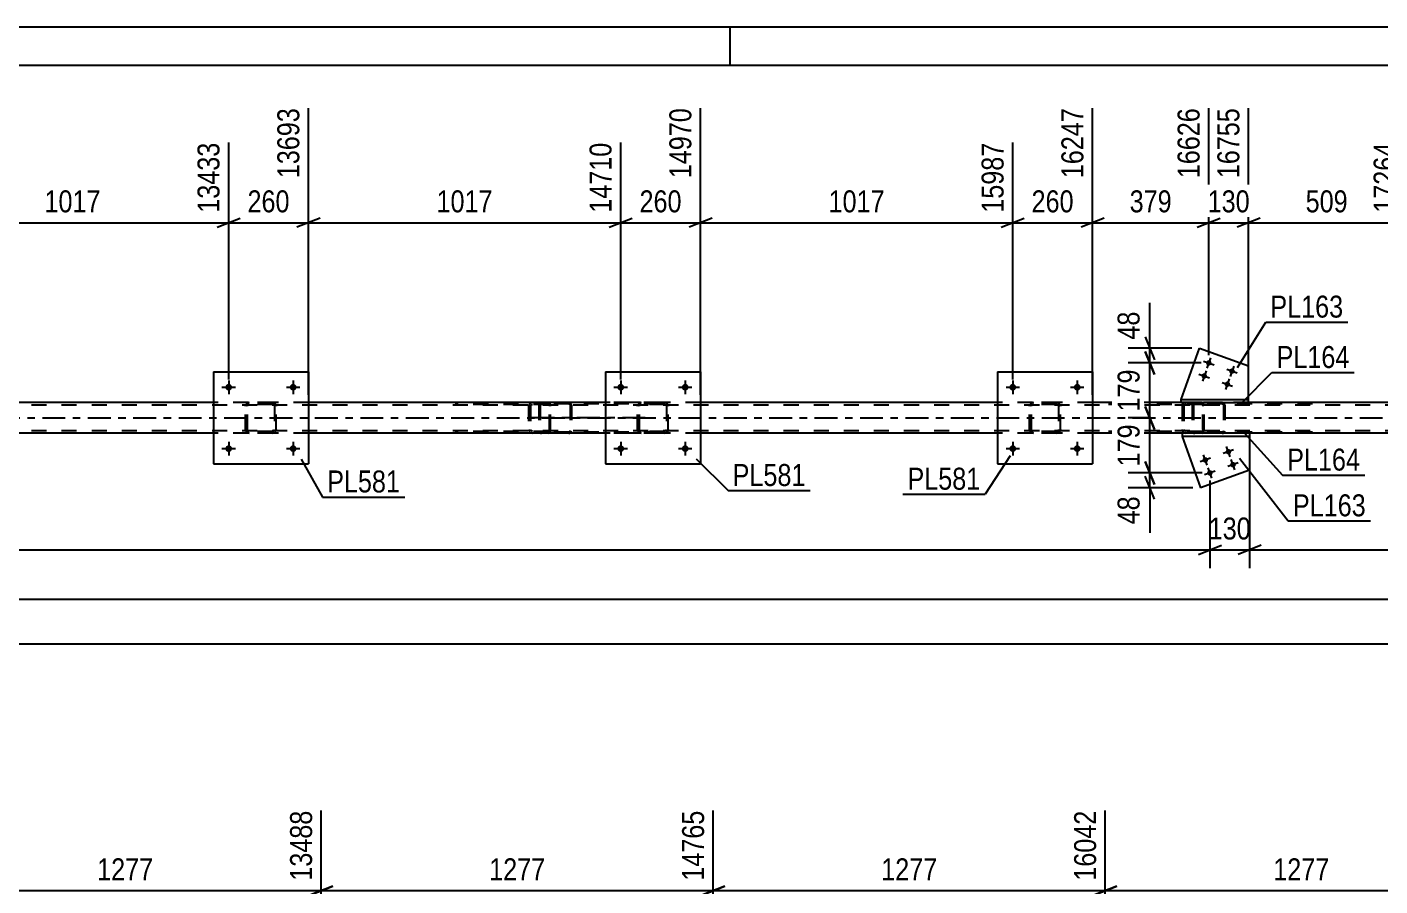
# Model space of a CAD drawing. Header units: millimetres. Extents: x 0 to 841, y 0 to 594.
# Drawn here: x 539.4 to 715.7, y 482.1 to 594 of the extents above; entities that cross this region are included whole.
import ezdxf

# ---------------------------------------------------------------- set-up
doc = ezdxf.new("R2010")
doc.units = ezdxf.units.MM
doc.linetypes.add('DXK_LINE_DOT2', pattern=[3.9198, 1.9599, -1.9599])
doc.linetypes.add('DXK_LINE_DOT3', pattern=[5.9187, 2.979, -0.9799, 0.9799, -0.9799])
doc.styles.add('Arial Narrow', font='ARIALN.TTF', dxfattribs={"height": 0.2})

# ---------------------------------------------------------------- blocks, each defined once
blk = doc.blocks.new('Unknown-103641004-1133')
at = {"color": 5, "linetype": 'Continuous'}
for p, q in [((841, 594), (0, 594)), ((631, 589), (631, 594)), ((836, 589), (5, 589))]:
    blk.add_line(p, q, dxfattribs=at)
blk = doc.blocks.new('Part-103641004-5384 - 5352')
at = {"color": 2, "linetype": 'Continuous'}
for p, q in [((689.9, 540.65), (692.27, 533.96)), ((698.68, 540.65), (698.68, 536.24)), ((698.68, 536.24), (692.27, 533.96))]:
    blk.add_line(p, q, dxfattribs=at)
at = {"color": 7, "linetype": 'DXK_LINE_DOT2'}
blk.add_line((698.68, 540.65), (689.9, 540.65), dxfattribs=at)
blk = doc.blocks.new('Bolt-103641004-5426 - 5352')
at = {"linetype": 'Continuous'}
for points in [[(668.26, 547.05, -1), (667.38, 547.05, -1)], [(676.66, 547.05, -1), (675.78, 547.05, -1)]]:
    blk.add_hatch(color=1, dxfattribs=at).paths.add_polyline_path(points)
at = {"color": 1, "linetype": 'Continuous'}
for p, q in [((666.94, 547.05), (668.7, 547.05)), ((667.82, 547.93), (667.82, 546.17)), ((675.34, 547.05), (677.1, 547.05)), ((676.22, 547.93), (676.22, 546.17))]:
    blk.add_line(p, q, dxfattribs=at)
blk = doc.blocks.new('Bolt-103641004-5374 - 5352')
at = {"linetype": 'Continuous'}
for points in [[(692.56, 537.46, -1), (693.24, 537.7, -1)], [(695.58, 538.53, -1), (696.26, 538.77, -1)], [(693.16, 535.76, -1), (693.84, 536.01, -1)], [(696.18, 536.83, -1), (696.86, 537.08, -1)]]:
    blk.add_hatch(color=1, dxfattribs=at).paths.add_polyline_path(points)
at = {"color": 1, "linetype": 'Continuous'}
for p, q in [((693.58, 537.82), (692.22, 537.34)), ((693.14, 536.9), (692.66, 538.26)), ((696.6, 538.89), (695.24, 538.41)), ((696.16, 537.97), (695.68, 539.33)), ((696.76, 536.28), (696.28, 537.63)), ((694.18, 536.13), (692.82, 535.64)), ((693.74, 535.21), (693.26, 536.56)), ((697.2, 537.2), (695.84, 536.71))]:
    blk.add_line(p, q, dxfattribs=at)
blk = doc.blocks.new('Part-103641004-5379 - 5352')
at = {"color": 2, "linetype": 'Continuous'}
for p, q in [((698.68, 541.05), (689.9, 541.05)), ((689.9, 541.05), (689.9, 540.65)), ((698.68, 540.65), (689.9, 540.65)), ((698.68, 541.05), (698.68, 540.65))]:
    blk.add_line(p, q, dxfattribs=at)
blk = doc.blocks.new('Bolt-103641004-5385 - 5352')
at = {"linetype": 'Continuous'}
for points in [[(693.7, 550.1, -1), (693.02, 550.34, -1)], [(693.1, 548.4, -1), (692.42, 548.64, -1)], [(696.72, 549.03, -1), (696.04, 549.27, -1)], [(696.11, 547.33, -1), (695.44, 547.57, -1)]]:
    blk.add_hatch(color=1, dxfattribs=at).paths.add_polyline_path(points)
at = {"color": 1, "linetype": 'Continuous'}
for p, q in [((692.68, 550.46), (694.04, 549.98)), ((693.6, 550.89), (693.12, 549.54)), ((692.08, 548.76), (693.44, 548.28)), ((693, 549.2), (692.52, 547.84)), ((695.7, 549.39), (697.06, 548.91)), ((696.62, 549.82), (696.14, 548.47)), ((695.1, 547.69), (696.45, 547.21)), ((696.02, 548.13), (695.53, 546.77))]:
    blk.add_line(p, q, dxfattribs=at)
blk = doc.blocks.new('Part-103641004-5390 - 5352')
at = {"color": 2, "linetype": 'Continuous'}
for p, q in [((689.76, 545.45), (692.13, 552.14)), ((692.13, 552.14), (698.54, 549.86)), ((698.54, 545.45), (698.54, 549.86))]:
    blk.add_line(p, q, dxfattribs=at)
at = {"color": 7, "linetype": 'DXK_LINE_DOT2'}
blk.add_line((689.76, 545.45), (698.54, 545.45), dxfattribs=at)
blk = doc.blocks.new('Bolt-103641004-5427 - 5352')
at = {"linetype": 'Continuous'}
for points in [[(668.26, 539.05, -1), (667.38, 539.05, -1)], [(676.66, 539.05, -1), (675.78, 539.05, -1)]]:
    blk.add_hatch(color=1, dxfattribs=at).paths.add_polyline_path(points)
at = {"color": 1, "linetype": 'Continuous'}
for p, q in [((667.82, 539.93), (667.82, 538.17)), ((676.22, 539.93), (676.22, 538.17)), ((666.94, 539.05), (668.7, 539.05)), ((675.34, 539.05), (677.1, 539.05))]:
    blk.add_line(p, q, dxfattribs=at)
blk = doc.blocks.new('Bolt-103641004-5428 - 5352')
at = {"linetype": 'Continuous'}
for points in [[(617.18, 547.05, -1), (616.3, 547.05, -1)], [(625.58, 547.05, -1), (624.7, 547.05, -1)]]:
    blk.add_hatch(color=1, dxfattribs=at).paths.add_polyline_path(points)
at = {"color": 1, "linetype": 'Continuous'}
for p, q in [((615.86, 547.05), (617.62, 547.05)), ((616.74, 547.93), (616.74, 546.17)), ((624.26, 547.05), (626.02, 547.05)), ((625.14, 547.93), (625.14, 546.17))]:
    blk.add_line(p, q, dxfattribs=at)
blk = doc.blocks.new('Bolt-103641004-5429 - 5352')
at = {"linetype": 'Continuous'}
for points in [[(617.18, 539.05, -1), (616.3, 539.05, -1)], [(625.58, 539.05, -1), (624.7, 539.05, -1)]]:
    blk.add_hatch(color=1, dxfattribs=at).paths.add_polyline_path(points)
at = {"color": 1, "linetype": 'Continuous'}
for p, q in [((616.74, 539.93), (616.74, 538.17)), ((625.14, 539.93), (625.14, 538.17)), ((615.86, 539.05), (617.62, 539.05)), ((624.26, 539.05), (626.02, 539.05))]:
    blk.add_line(p, q, dxfattribs=at)
blk = doc.blocks.new('Bolt-103641004-5432 - 5352')
at = {"linetype": 'Continuous'}
for points in [[(566.1, 547.05, -1), (565.22, 547.05, -1)], [(574.5, 547.05, -1), (573.62, 547.05, -1)]]:
    blk.add_hatch(color=1, dxfattribs=at).paths.add_polyline_path(points)
at = {"color": 1, "linetype": 'Continuous'}
for p, q in [((564.78, 547.05), (566.54, 547.05)), ((565.66, 547.93), (565.66, 546.17)), ((573.18, 547.05), (574.94, 547.05)), ((574.06, 547.93), (574.06, 546.17))]:
    blk.add_line(p, q, dxfattribs=at)
blk = doc.blocks.new('Bolt-103641004-5433 - 5352')
at = {"linetype": 'Continuous'}
for points in [[(566.1, 539.05, -1), (565.22, 539.05, -1)], [(574.5, 539.05, -1), (573.62, 539.05, -1)]]:
    blk.add_hatch(color=1, dxfattribs=at).paths.add_polyline_path(points)
at = {"color": 1, "linetype": 'Continuous'}
for p, q in [((565.66, 539.93), (565.66, 538.17)), ((574.06, 539.93), (574.06, 538.17)), ((564.78, 539.05), (566.54, 539.05)), ((573.18, 539.05), (574.94, 539.05))]:
    blk.add_line(p, q, dxfattribs=at)
blk = doc.blocks.new('Part-103641004-5495 - 5352')
at = {"color": 2, "linetype": 'Continuous'}
for p, q in [((665.82, 549.05), (665.82, 537.05)), ((665.82, 549.05), (678.22, 549.05)), ((678.22, 549.05), (678.22, 537.05)), ((665.82, 537.05), (678.22, 537.05))]:
    blk.add_line(p, q, dxfattribs=at)
blk = doc.blocks.new('Part-103641004-5496 - 5352')
at = {"color": 7, "linetype": 'DXK_LINE_DOT2'}
for p, q in [((670.02, 544.57), (670.05, 544.75)), ((670.05, 544.75), (670.02, 544.57)), ((670.28, 544.66), (670.33, 544.74)), ((670.31, 545.01), (670.5, 545.05)), ((670.5, 545.05), (670.31, 545.01)), ((670.33, 544.74), (670.41, 544.79)), ((670.41, 544.79), (670.5, 544.81)), ((673.54, 545.05), (670.5, 545.05)), ((673.54, 544.81), (670.5, 544.81)), ((673.54, 545.05), (673.72, 545.01)), ((673.72, 545.01), (673.54, 545.05)), ((673.54, 544.81), (673.63, 544.79)), ((673.63, 544.79), (673.71, 544.74)), ((673.71, 544.74), (673.76, 544.66)), ((673.98, 544.75), (674.02, 544.57)), ((674.02, 544.57), (673.98, 544.75)), ((670.02, 541.53), (670.02, 544.57)), ((670.26, 544.57), (670.28, 544.66)), ((670.26, 541.53), (670.26, 544.57)), ((673.76, 544.66), (673.78, 544.57)), ((673.78, 544.57), (673.78, 541.53)), ((674.02, 541.53), (674.02, 544.57)), ((670.05, 541.35), (670.02, 541.53)), ((670.02, 541.53), (670.05, 541.35)), ((670.28, 541.44), (670.26, 541.53)), ((670.33, 541.36), (670.28, 541.44)), ((670.41, 541.31), (670.33, 541.36)), ((670.5, 541.29), (670.41, 541.31)), ((673.54, 541.29), (670.5, 541.29)), ((673.63, 541.31), (673.54, 541.29)), ((673.71, 541.36), (673.63, 541.31)), ((673.76, 541.44), (673.71, 541.36)), ((673.78, 541.53), (673.76, 541.44)), ((674.02, 541.53), (673.98, 541.35)), ((673.98, 541.35), (674.02, 541.53)), ((670.5, 541.05), (670.31, 541.09)), ((670.31, 541.09), (670.5, 541.05)), ((673.54, 541.05), (670.5, 541.05)), ((673.72, 541.09), (673.54, 541.05)), ((673.54, 541.05), (673.72, 541.09))]:
    blk.add_line(p, q, dxfattribs=at)
at = {"color": 7, "linetype": 'DXK_LINE_DOT3'}
blk.add_line((672.02, 543.05), (672.02, 543.05), dxfattribs=at)
at = {"color": 7, "linetype": 'DXK_LINE_DOT2'}
for centre, start, end in [((670.5, 544.57), 112.5, 157.5), ((670.5, 544.57), 112.5, 157.5), ((673.54, 544.57), 22.5, 67.5), ((673.54, 544.57), 22.5, 67.5), ((670.5, 541.53), 202.5, 247.5), ((670.5, 541.53), 202.5, 247.5), ((673.54, 541.53), 292.5, 337.5), ((673.54, 541.53), 292.5, 337.5)]:
    blk.add_arc(centre, 0.48, start, end, dxfattribs=at)
blk = doc.blocks.new('Part-103641004-5501 - 5352')
at = {"color": 2, "linetype": 'Continuous'}
for p, q in [((614.74, 549.05), (614.74, 537.05)), ((614.74, 549.05), (627.14, 549.05)), ((627.14, 549.05), (627.14, 537.05)), ((614.74, 537.05), (627.14, 537.05))]:
    blk.add_line(p, q, dxfattribs=at)
blk = doc.blocks.new('Part-103641004-5502 - 5352')
at = {"color": 7, "linetype": 'DXK_LINE_DOT2'}
for p, q in [((618.94, 544.57), (618.97, 544.75)), ((618.97, 544.75), (618.94, 544.57)), ((619.19, 544.66), (619.25, 544.74)), ((619.23, 545.01), (619.42, 545.05)), ((619.42, 545.05), (619.23, 545.01)), ((619.25, 544.74), (619.32, 544.79)), ((619.32, 544.79), (619.42, 544.81)), ((622.46, 545.05), (619.42, 545.05)), ((622.46, 544.81), (619.42, 544.81)), ((622.46, 545.05), (622.64, 545.01)), ((622.64, 545.01), (622.46, 545.05)), ((622.46, 544.81), (622.55, 544.79)), ((622.55, 544.79), (622.63, 544.74)), ((622.63, 544.74), (622.68, 544.66)), ((622.9, 544.75), (622.94, 544.57)), ((622.94, 544.57), (622.9, 544.75)), ((618.94, 541.53), (618.94, 544.57)), ((619.18, 544.57), (619.19, 544.66)), ((619.18, 541.53), (619.18, 544.57)), ((622.68, 544.66), (622.7, 544.57)), ((622.7, 544.57), (622.7, 541.53)), ((622.94, 541.53), (622.94, 544.57)), ((618.97, 541.35), (618.94, 541.53)), ((618.94, 541.53), (618.97, 541.35)), ((619.19, 541.44), (619.18, 541.53)), ((619.25, 541.36), (619.19, 541.44)), ((619.32, 541.31), (619.25, 541.36)), ((619.42, 541.29), (619.32, 541.31)), ((622.46, 541.29), (619.42, 541.29)), ((622.55, 541.31), (622.46, 541.29)), ((622.63, 541.36), (622.55, 541.31)), ((622.68, 541.44), (622.63, 541.36)), ((622.7, 541.53), (622.68, 541.44)), ((622.94, 541.53), (622.9, 541.35)), ((622.9, 541.35), (622.94, 541.53)), ((619.42, 541.05), (619.23, 541.09)), ((619.23, 541.09), (619.42, 541.05)), ((622.46, 541.05), (619.42, 541.05)), ((622.64, 541.09), (622.46, 541.05)), ((622.46, 541.05), (622.64, 541.09))]:
    blk.add_line(p, q, dxfattribs=at)
at = {"color": 7, "linetype": 'DXK_LINE_DOT3'}
blk.add_line((620.94, 543.05), (620.94, 543.05), dxfattribs=at)
at = {"color": 7, "linetype": 'DXK_LINE_DOT2'}
for centre, start, end in [((619.42, 544.57), 112.5, 157.5), ((619.42, 544.57), 112.5, 157.5), ((622.46, 544.57), 22.5, 67.5), ((622.46, 544.57), 22.5, 67.5), ((619.42, 541.53), 202.5, 247.5), ((619.42, 541.53), 202.5, 247.5), ((622.46, 541.53), 292.5, 337.5), ((622.46, 541.53), 292.5, 337.5)]:
    blk.add_arc(centre, 0.48, start, end, dxfattribs=at)
blk = doc.blocks.new('Part-103641004-5507 - 5352')
at = {"color": 2, "linetype": 'Continuous'}
for p, q in [((689.76, 545.05), (689.76, 545.45)), ((689.76, 545.45), (698.54, 545.45)), ((689.76, 545.05), (698.54, 545.05)), ((698.54, 545.05), (698.54, 545.45))]:
    blk.add_line(p, q, dxfattribs=at)
blk = doc.blocks.new('Part-103641004-5513 - 5352')
at = {"color": 2, "linetype": 'Continuous'}
for p, q in [((563.66, 549.05), (563.66, 537.05)), ((563.66, 549.05), (576.06, 549.05)), ((576.06, 549.05), (576.06, 537.05)), ((563.66, 537.05), (576.06, 537.05))]:
    blk.add_line(p, q, dxfattribs=at)
blk = doc.blocks.new('Part-103641004-5514 - 5352')
at = {"color": 7, "linetype": 'DXK_LINE_DOT2'}
for p, q in [((567.86, 544.57), (567.89, 544.75)), ((567.89, 544.75), (567.86, 544.57)), ((568.11, 544.66), (568.17, 544.74)), ((568.15, 545.01), (568.34, 545.05)), ((568.34, 545.05), (568.15, 545.01)), ((568.17, 544.74), (568.24, 544.79)), ((568.24, 544.79), (568.34, 544.81)), ((571.38, 545.05), (568.34, 545.05)), ((571.38, 544.81), (568.34, 544.81)), ((571.38, 545.05), (571.56, 545.01)), ((571.56, 545.01), (571.38, 545.05)), ((571.38, 544.81), (571.47, 544.79)), ((571.47, 544.79), (571.55, 544.74)), ((571.55, 544.74), (571.6, 544.66)), ((571.82, 544.75), (571.86, 544.57)), ((571.86, 544.57), (571.82, 544.75)), ((567.86, 541.53), (567.86, 544.57)), ((568.1, 544.57), (568.11, 544.66)), ((568.1, 541.53), (568.1, 544.57)), ((571.6, 544.66), (571.62, 544.57)), ((571.62, 544.57), (571.62, 541.53)), ((571.86, 541.53), (571.86, 544.57)), ((567.89, 541.35), (567.86, 541.53)), ((567.86, 541.53), (567.89, 541.35)), ((568.11, 541.44), (568.1, 541.53)), ((568.17, 541.36), (568.11, 541.44)), ((568.24, 541.31), (568.17, 541.36)), ((568.34, 541.29), (568.24, 541.31)), ((571.38, 541.29), (568.34, 541.29)), ((571.47, 541.31), (571.38, 541.29)), ((571.55, 541.36), (571.47, 541.31)), ((571.6, 541.44), (571.55, 541.36)), ((571.62, 541.53), (571.6, 541.44)), ((571.86, 541.53), (571.82, 541.35)), ((571.82, 541.35), (571.86, 541.53)), ((568.34, 541.05), (568.15, 541.09)), ((568.15, 541.09), (568.34, 541.05)), ((571.38, 541.05), (568.34, 541.05)), ((571.56, 541.09), (571.38, 541.05)), ((571.38, 541.05), (571.56, 541.09))]:
    blk.add_line(p, q, dxfattribs=at)
at = {"color": 7, "linetype": 'DXK_LINE_DOT3'}
blk.add_line((569.86, 543.05), (569.86, 543.05), dxfattribs=at)
at = {"color": 7, "linetype": 'DXK_LINE_DOT2'}
for centre, start, end in [((568.34, 544.57), 112.5, 157.5), ((568.34, 544.57), 112.5, 157.5), ((571.38, 544.57), 22.5, 67.5), ((571.38, 544.57), 22.5, 67.5), ((568.34, 541.53), 202.5, 247.5), ((568.34, 541.53), 202.5, 247.5), ((571.38, 541.53), 292.5, 337.5), ((571.38, 541.53), 292.5, 337.5)]:
    blk.add_arc(centre, 0.48, start, end, dxfattribs=at)
blk = doc.blocks.new('Part-103641004-5546 - 5352')
at = {"color": 7, "linetype": 'DXK_LINE_DOT2'}
for p, q in [((607.33, 545.05), (595.18, 545.05)), ((607.33, 544.81), (595.18, 544.81)), ((604.78, 544.75), (604.76, 544.66)), ((605.01, 544.66), (605.06, 544.74)), ((605.24, 545.05), (605.05, 545.01)), ((605.06, 544.74), (605.14, 544.79)), ((605.14, 544.79), (605.24, 544.81)), ((606.06, 544.81), (606.06, 545.05)), ((607.44, 545.01), (607.33, 545.05)), ((607.33, 544.81), (607.38, 544.79)), ((607.38, 544.79), (607.43, 544.74)), ((607.43, 544.74), (607.46, 544.66)), ((607.52, 544.91), (607.44, 545.01)), ((607.58, 544.75), (607.52, 544.91)), ((607.6, 544.57), (607.58, 544.75)), ((604.76, 544.66), (604.74, 544.57)), ((604.74, 544.57), (604.74, 541.53)), ((604.99, 544.57), (605.01, 544.66)), ((604.99, 544.57), (604.99, 541.53)), ((607.46, 544.66), (607.47, 544.57)), ((607.47, 541.53), (607.47, 544.57)), ((607.6, 541.53), (607.6, 544.57)), ((607.33, 541.29), (595.18, 541.29)), ((604.74, 541.53), (604.76, 541.45)), ((604.76, 541.45), (604.78, 541.35)), ((605.01, 541.44), (604.99, 541.53)), ((605.06, 541.36), (605.01, 541.44)), ((605.14, 541.31), (605.06, 541.36)), ((605.24, 541.29), (605.14, 541.31)), ((606.06, 541.05), (606.06, 541.29)), ((607.38, 541.31), (607.33, 541.29)), ((607.43, 541.36), (607.38, 541.31)), ((607.46, 541.44), (607.43, 541.36)), ((607.44, 541.09), (607.52, 541.19)), ((607.47, 541.53), (607.46, 541.44)), ((607.52, 541.19), (607.54, 541.22)), ((607.54, 541.22), (607.58, 541.35)), ((607.58, 541.35), (607.6, 541.53)), ((607.33, 541.05), (595.18, 541.05)), ((605.05, 541.09), (605.24, 541.05)), ((607.33, 541.05), (607.44, 541.09))]:
    blk.add_line(p, q, dxfattribs=at)
for centre, start, end in [((605.23, 544.56), 111.1941, 156.1506), ((605.23, 541.55), 203.8494, 248.8059)]:
    blk.add_arc(centre, 0.492, start, end, dxfattribs=at)
blk = doc.blocks.new('Part-103641004-5553 - 5352')
at = {"color": 7, "linetype": 'DXK_LINE_DOT2'}
for p, q in [((692.47, 545.05), (680.31, 545.05)), ((692.47, 544.81), (680.31, 544.81)), ((689.91, 544.75), (689.89, 544.66)), ((690.14, 544.66), (690.2, 544.74)), ((690.37, 545.05), (690.18, 545.01)), ((690.2, 544.74), (690.28, 544.79)), ((690.28, 544.79), (690.37, 544.81)), ((691.19, 544.81), (691.19, 545.05)), ((692.57, 545.01), (692.47, 545.05)), ((692.47, 544.81), (692.52, 544.79)), ((692.52, 544.79), (692.56, 544.74)), ((692.56, 544.74), (692.59, 544.66)), ((692.66, 544.91), (692.57, 545.01)), ((692.72, 544.75), (692.66, 544.91)), ((692.74, 544.57), (692.72, 544.75)), ((689.89, 544.66), (689.87, 544.57)), ((689.87, 544.57), (689.87, 541.53)), ((690.12, 544.57), (690.14, 544.66)), ((690.12, 544.57), (690.12, 541.53)), ((692.59, 544.66), (692.6, 544.57)), ((692.6, 541.53), (692.6, 544.57)), ((692.74, 541.53), (692.74, 544.57)), ((692.47, 541.29), (680.31, 541.29)), ((689.87, 541.53), (689.89, 541.45)), ((689.89, 541.45), (689.91, 541.35)), ((690.14, 541.44), (690.12, 541.53)), ((690.2, 541.36), (690.14, 541.44)), ((690.28, 541.31), (690.2, 541.36)), ((690.37, 541.29), (690.28, 541.31)), ((691.19, 541.05), (691.19, 541.29)), ((692.52, 541.31), (692.47, 541.29)), ((692.56, 541.36), (692.52, 541.31)), ((692.59, 541.44), (692.56, 541.36)), ((692.57, 541.09), (692.66, 541.19)), ((692.6, 541.53), (692.59, 541.44)), ((692.66, 541.19), (692.72, 541.35)), ((692.72, 541.35), (692.74, 541.53)), ((692.47, 541.05), (680.31, 541.05)), ((690.18, 541.09), (690.37, 541.05)), ((692.47, 541.05), (692.57, 541.09))]:
    blk.add_line(p, q, dxfattribs=at)
for centre, start, end in [((690.36, 544.56), 111.1941, 156.1506), ((690.36, 541.55), 203.8494, 248.8059)]:
    blk.add_arc(centre, 0.492, start, end, dxfattribs=at)
blk = doc.blocks.new('Part-103641004-5555 - 5352')
at = {"color": 7, "linetype": 'DXK_LINE_DOT2'}
for p, q in [((691.22, 544.85), (691.19, 544.73)), ((691.19, 544.73), (691.19, 541.37)), ((691.36, 544.73), (691.37, 544.79)), ((691.36, 544.73), (691.36, 541.37)), ((691.37, 544.79), (691.41, 544.84)), ((691.53, 545.05), (691.4, 545.03)), ((691.41, 544.84), (691.47, 544.88)), ((691.47, 544.88), (691.53, 544.89)), ((706.86, 545.05), (691.53, 545.05)), ((706.86, 544.89), (691.53, 544.89)), ((695.24, 545.03), (695.11, 545.05)), ((695.11, 544.89), (695.17, 544.88)), ((695.17, 544.88), (695.2, 544.86)), ((695.2, 544.86), (695.23, 544.84)), ((695.23, 544.84), (695.26, 544.79)), ((695.26, 544.79), (695.28, 544.73)), ((695.28, 544.73), (695.28, 541.37)), ((695.45, 544.73), (695.42, 544.85)), ((695.45, 544.73), (695.45, 541.37)), ((691.19, 541.37), (691.22, 541.25)), ((691.37, 541.31), (691.36, 541.37)), ((691.41, 541.26), (691.37, 541.31)), ((691.41, 541.26), (691.44, 541.24)), ((691.44, 541.24), (691.47, 541.22)), ((691.47, 541.22), (691.53, 541.21)), ((706.86, 541.21), (691.53, 541.21)), ((695.17, 541.22), (695.11, 541.21)), ((695.23, 541.26), (695.17, 541.22)), ((695.26, 541.31), (695.23, 541.26)), ((695.28, 541.37), (695.26, 541.31)), ((695.42, 541.25), (695.45, 541.37)), ((691.4, 541.07), (691.53, 541.05)), ((706.86, 541.05), (691.53, 541.05)), ((695.11, 541.05), (695.24, 541.07))]:
    blk.add_line(p, q, dxfattribs=at)
for centre, start, end in [((691.52, 544.72), 110.7583, 155.68), ((695.12, 544.72), 24.32, 69.2417), ((691.52, 541.38), 204.32, 249.2417), ((695.12, 541.38), 290.7583, 335.68)]:
    blk.add_arc(centre, 0.331, start, end, dxfattribs=at)
blk = doc.blocks.new('Part-103641004-5573 - 5352')
at = {"color": 7, "linetype": 'DXK_LINE_DOT2'}
for p, q in [((606.08, 544.85), (606.06, 544.73)), ((606.06, 544.73), (606.06, 541.37)), ((606.23, 544.73), (606.24, 544.79)), ((606.23, 544.73), (606.23, 541.37)), ((606.24, 544.79), (606.28, 544.84)), ((606.4, 545.05), (606.27, 545.03)), ((606.28, 544.84), (606.33, 544.88)), ((606.33, 544.88), (606.4, 544.89)), ((621.73, 545.05), (606.4, 545.05)), ((621.73, 544.89), (606.4, 544.89)), ((610.1, 545.03), (609.97, 545.05)), ((609.97, 544.89), (610.04, 544.88)), ((610.04, 544.88), (610.06, 544.86)), ((610.06, 544.86), (610.09, 544.84)), ((610.09, 544.84), (610.13, 544.79)), ((610.13, 544.79), (610.14, 544.73)), ((610.14, 544.73), (610.14, 541.37)), ((610.31, 544.73), (610.29, 544.85)), ((610.31, 544.73), (610.31, 541.37)), ((606.06, 541.37), (606.08, 541.25)), ((606.24, 541.31), (606.23, 541.37)), ((606.28, 541.26), (606.24, 541.31)), ((606.28, 541.26), (606.31, 541.24)), ((606.31, 541.24), (606.33, 541.22)), ((606.33, 541.22), (606.4, 541.21)), ((621.73, 541.21), (606.4, 541.21)), ((610.04, 541.22), (609.97, 541.21)), ((610.09, 541.26), (610.04, 541.22)), ((610.13, 541.31), (610.09, 541.26)), ((610.14, 541.37), (610.13, 541.31)), ((610.29, 541.25), (610.31, 541.37)), ((606.27, 541.07), (606.4, 541.05)), ((621.73, 541.05), (606.4, 541.05)), ((609.97, 541.05), (610.1, 541.07))]:
    blk.add_line(p, q, dxfattribs=at)
at = {"color": 7, "linetype": 'DXK_LINE_DOT3'}
blk.add_line((619.94, 543.05), (604.76, 543.05), dxfattribs=at)
at = {"color": 7, "linetype": 'DXK_LINE_DOT2'}
for centre, start, end in [((606.38, 544.72), 110.7583, 155.68), ((609.98, 544.72), 24.32, 69.2417), ((606.38, 541.38), 204.32, 249.2417), ((609.98, 541.38), 290.7583, 335.68)]:
    blk.add_arc(centre, 0.331, start, end, dxfattribs=at)
blk = doc.blocks.new('Part-103641004-5606 - 5352')
at = {"color": 7, "linetype": 'DXK_LINE_DOT2'}
for p, q in [((749.68, 544.73), (85.65, 544.73)), ((576.06, 545.05), (563.66, 545.05)), ((627.14, 545.05), (614.74, 545.05)), ((678.22, 545.05), (665.82, 545.05)), ((698.54, 545.05), (689.76, 545.05)), ((749.68, 541.37), (85.65, 541.37)), ((576.06, 541.05), (563.66, 541.05)), ((627.14, 541.05), (614.74, 541.05)), ((678.22, 541.05), (665.82, 541.05)), ((698.68, 541.05), (689.9, 541.05))]:
    blk.add_line(p, q, dxfattribs=at)
at = {"color": 2, "linetype": 'Continuous'}
for p, q in [((563.66, 545.05), (524.98, 545.05)), ((614.74, 545.05), (576.06, 545.05)), ((665.82, 545.05), (627.14, 545.05)), ((689.76, 545.05), (678.22, 545.05)), ((716.9, 545.05), (698.54, 545.05)), ((563.66, 541.05), (524.98, 541.05)), ((614.74, 541.05), (576.06, 541.05)), ((665.82, 541.05), (627.14, 541.05)), ((689.9, 541.05), (678.22, 541.05)), ((716.9, 541.05), (698.68, 541.05))]:
    blk.add_line(p, q, dxfattribs=at)
at = {"color": 7, "linetype": 'DXK_LINE_DOT3'}
blk.add_line((85.65, 543.05), (749.68, 543.05), dxfattribs=at)
blk = doc.blocks.new('StraightDimension-103641004-6330 - 5352')
at = {"color": 7, "linetype": 'Continuous'}
for p, q in [((698.54, 546.45), (698.54, 583.44)), ((718.9, 548.05), (718.9, 578.94)), ((700.04, 569.1), (697.04, 567.9)), ((698.54, 568.5), (718.9, 568.5)), ((717.4, 567.9), (720.4, 569.1))]:
    blk.add_line(p, q, dxfattribs=at)
at = {"color": 0, "linetype": 'Continuous'}
blk.add_wipeout([(718.3, 579.54), (714.1, 579.54), (714.1, 569.2), (718.3, 569.2)], dxfattribs=at)
at = {"color": 0}
blk.add_wipeout([(712.06, 569.25), (712.06, 573.45), (705.38, 573.45), (705.38, 569.25)], dxfattribs=at)
at = {"color": 3, "linetype": 'Continuous', "style": 'Arial Narrow'}
blk.add_text('17264', height=2.863, rotation=90.0002, dxfattribs=at).set_placement((717.7, 569.8))
at = {"color": 3, "style": 'Arial Narrow'}
blk.add_text('509', height=2.863, dxfattribs=at).set_placement((705.98, 569.85))
blk = doc.blocks.new('StraightDimension-103641004-6237 - 5352')
at = {"color": 7, "linetype": 'Continuous'}
for p, q in [((576.06, 546.05), (576.06, 583.44)), ((616.74, 548.05), (616.74, 578.94)), ((577.56, 569.1), (574.56, 567.9)), ((576.06, 568.5), (616.74, 568.5)), ((615.24, 567.9), (618.24, 569.1))]:
    blk.add_line(p, q, dxfattribs=at)
at = {"color": 0, "linetype": 'Continuous'}
blk.add_wipeout([(616.14, 579.54), (611.94, 579.54), (611.94, 569.2), (616.14, 569.2)], dxfattribs=at)
at = {"color": 0}
blk.add_wipeout([(600.65, 569.25), (600.65, 573.45), (592.14, 573.45), (592.14, 569.25)], dxfattribs=at)
at = {"color": 3, "linetype": 'Continuous', "style": 'Arial Narrow'}
blk.add_text('14710', height=2.863, rotation=90.0002, dxfattribs=at).set_placement((615.54, 569.8))
at = {"color": 3, "style": 'Arial Narrow'}
blk.add_text('1017', height=2.863, dxfattribs=at).set_placement((592.74, 569.85))
blk = doc.blocks.new('StraightDimension-103641004-6255 - 5352')
at = {"color": 7, "linetype": 'Continuous'}
for p, q in [((627.14, 546.05), (627.14, 583.44)), ((616.74, 548.05), (616.74, 578.94)), ((615.24, 567.9), (618.24, 569.1)), ((616.74, 568.5), (627.14, 568.5)), ((628.64, 569.1), (625.64, 567.9))]:
    blk.add_line(p, q, dxfattribs=at)
at = {"color": 0}
blk.add_wipeout([(625.28, 569.25), (625.28, 573.45), (618.59, 573.45), (618.59, 569.25)], dxfattribs=at)
at = {"color": 3, "style": 'Arial Narrow'}
blk.add_text('260', height=2.863, dxfattribs=at).set_placement((619.19, 569.85))
at = {"color": 0, "linetype": 'Continuous'}
blk.add_wipeout([(626.54, 584.04), (622.34, 584.04), (622.34, 573.7), (626.54, 573.7)], dxfattribs=at)
at = {"color": 3, "linetype": 'Continuous', "style": 'Arial Narrow'}
blk.add_text('14970', height=2.863, rotation=90.0002, dxfattribs=at).set_placement((625.94, 574.3))
blk = doc.blocks.new('StraightDimension-103641004-5724 - 5352')
at = {"color": 7, "linetype": 'Continuous'}
for p, q in [((685.8, 543.05), (682.84, 543.05)), ((685.09, 544.55), (686.29, 541.55)), ((685.69, 535.89), (685.69, 543.05)), ((692.5, 535.89), (682.84, 535.89)), ((686.29, 534.39), (685.09, 537.39))]:
    blk.add_line(p, q, dxfattribs=at)
at = {"color": 0}
blk.add_wipeout([(684.94, 542.81), (680.74, 542.81), (680.74, 536.13), (684.94, 536.13)], dxfattribs=at)
at = {"color": 3, "style": 'Arial Narrow'}
blk.add_text('179', height=2.863, rotation=90.0002, dxfattribs=at).set_placement((684.34, 536.73))
blk = doc.blocks.new('StraightDimension-103641004-6273 - 5352')
at = {"color": 7, "linetype": 'Continuous'}
for p, q in [((627.14, 546.05), (627.14, 583.44)), ((667.82, 548.05), (667.82, 578.94)), ((628.64, 569.1), (625.64, 567.9)), ((627.14, 568.5), (667.82, 568.5)), ((666.32, 567.9), (669.32, 569.1))]:
    blk.add_line(p, q, dxfattribs=at)
at = {"color": 0, "linetype": 'Continuous'}
blk.add_wipeout([(667.22, 579.54), (663.02, 579.54), (663.02, 569.2), (667.22, 569.2)], dxfattribs=at)
at = {"color": 0}
blk.add_wipeout([(651.73, 569.25), (651.73, 573.45), (643.22, 573.45), (643.22, 569.25)], dxfattribs=at)
at = {"color": 3, "linetype": 'Continuous', "style": 'Arial Narrow'}
blk.add_text('15987', height=2.863, rotation=90.0002, dxfattribs=at).set_placement((666.62, 569.8))
at = {"color": 3, "style": 'Arial Narrow'}
blk.add_text('1017', height=2.863, dxfattribs=at).set_placement((643.82, 569.85))
blk = doc.blocks.new('StraightDimension-103641004-5755 - 5352')
at = {"color": 7, "linetype": 'Continuous'}
for p, q in [((698.68, 539.65), (698.68, 523.46)), ((693.5, 534.89), (693.5, 523.46)), ((692, 525.26), (695, 526.46)), ((693.5, 525.86), (698.68, 525.86)), ((700.18, 526.46), (697.18, 525.26))]:
    blk.add_line(p, q, dxfattribs=at)
at = {"color": 0}
blk.add_wipeout([(699.44, 526.61), (699.44, 530.81), (692.75, 530.81), (692.75, 526.61)], dxfattribs=at)
at = {"color": 3, "style": 'Arial Narrow'}
blk.add_text('130', height=2.863, dxfattribs=at).set_placement((693.35, 527.21))
blk = doc.blocks.new('StraightDimension-103641004-5751 - 5352')
at = {"color": 7, "linetype": 'Continuous'}
for p, q in [((698.68, 539.65), (698.68, 523.46)), ((749.68, 540.05), (749.68, 523.46)), ((700.18, 526.46), (697.18, 525.26)), ((698.68, 525.86), (749.68, 525.86)), ((748.18, 525.26), (751.18, 526.46))]:
    blk.add_line(p, q, dxfattribs=at)
at = {"color": 0}
blk.add_wipeout([(728.44, 526.61), (728.44, 530.81), (719.93, 530.81), (719.93, 526.61)], dxfattribs=at)
at = {"color": 3, "style": 'Arial Narrow'}
blk.add_text('1275', height=2.863, dxfattribs=at).set_placement((720.53, 527.21))
blk = doc.blocks.new('StraightDimension-103641004-5698 - 5352')
at = {"color": 7, "linetype": 'Continuous'}
for p, q in [((685.09, 553.64), (686.29, 550.64)), ((691.13, 552.14), (682.84, 552.14)), ((685.69, 550.22), (685.69, 552.14)), ((692.36, 550.22), (682.84, 550.22)), ((686.29, 548.72), (685.09, 551.72))]:
    blk.add_line(p, q, dxfattribs=at)
at = {"color": 0}
blk.add_wipeout([(684.94, 557.52), (680.74, 557.52), (680.74, 552.66), (684.94, 552.66)], dxfattribs=at)
at = {"color": 7, "linetype": 'Continuous'}
blk.add_line((685.69, 552.14), (685.69, 558.04), dxfattribs=at)
blk.add_line((685.69, 552.14), (685.69, 558.04), dxfattribs=at)
at = {"color": 3, "style": 'Arial Narrow'}
blk.add_text('48', height=2.863, rotation=90.0002, dxfattribs=at).set_placement((684.34, 553.26))
blk = doc.blocks.new('StraightDimension-103641004-5708 - 5352')
at = {"color": 7, "linetype": 'Continuous'}
for p, q in [((692.36, 550.22), (682.84, 550.22)), ((685.09, 551.72), (686.29, 548.72)), ((685.69, 543.05), (685.69, 550.22)), ((685.8, 543.05), (682.84, 543.05)), ((686.29, 541.55), (685.09, 544.55))]:
    blk.add_line(p, q, dxfattribs=at)
at = {"color": 0}
blk.add_wipeout([(684.94, 549.98), (680.74, 549.98), (680.74, 543.29), (684.94, 543.29)], dxfattribs=at)
at = {"color": 3, "style": 'Arial Narrow'}
blk.add_text('179', height=2.863, rotation=90.0002, dxfattribs=at).set_placement((684.34, 543.89))
blk = doc.blocks.new('StraightDimension-103641004-5740 - 5352')
at = {"color": 7, "linetype": 'Continuous'}
for p, q in [((692.5, 535.89), (682.84, 535.89)), ((685.09, 537.39), (686.29, 534.39)), ((685.69, 533.96), (685.69, 535.89)), ((686.29, 532.46), (685.09, 535.46)), ((691.27, 533.96), (682.84, 533.96))]:
    blk.add_line(p, q, dxfattribs=at)
at = {"color": 0}
blk.add_wipeout([(684.94, 533.44), (680.74, 533.44), (680.74, 528.58), (684.94, 528.58)], dxfattribs=at)
at = {"color": 7, "linetype": 'Continuous'}
blk.add_line((685.69, 533.96), (685.69, 528.06), dxfattribs=at)
blk.add_line((685.69, 533.96), (685.69, 528.06), dxfattribs=at)
at = {"color": 3, "style": 'Arial Narrow'}
blk.add_text('48', height=2.863, rotation=90.0002, dxfattribs=at).set_placement((684.34, 529.18))
blk = doc.blocks.new('StraightDimension-103641004-5761 - 5352')
at = {"color": 7, "linetype": 'Continuous'}
for p, q in [((693.5, 534.89), (693.5, 523.46)), ((43.73, 525.86), (693.5, 525.86)), ((692, 525.26), (695, 526.46))]:
    blk.add_line(p, q, dxfattribs=at)
blk = doc.blocks.new('StraightDimension-103641004-5795 - 5352')
at = {"color": 7, "linetype": 'Continuous'}
blk.add_line((43.09, 513.59), (749.68, 513.59), dxfattribs=at)
blk = doc.blocks.new('StraightDimension-103641004-6201 - 5352')
at = {"color": 7, "linetype": 'Continuous'}
for p, q in [((524.98, 546.05), (524.98, 583.44)), ((565.66, 548.05), (565.66, 578.94)), ((526.48, 569.1), (523.48, 567.9)), ((524.98, 568.5), (565.66, 568.5)), ((564.16, 567.9), (567.16, 569.1))]:
    blk.add_line(p, q, dxfattribs=at)
at = {"color": 0, "linetype": 'Continuous'}
blk.add_wipeout([(565.06, 579.54), (560.86, 579.54), (560.86, 569.2), (565.06, 569.2)], dxfattribs=at)
at = {"color": 0}
blk.add_wipeout([(549.57, 569.25), (549.57, 573.45), (541.06, 573.45), (541.06, 569.25)], dxfattribs=at)
at = {"color": 3, "linetype": 'Continuous', "style": 'Arial Narrow'}
blk.add_text('13433', height=2.863, rotation=90.0002, dxfattribs=at).set_placement((564.46, 569.8))
at = {"color": 3, "style": 'Arial Narrow'}
blk.add_text('1017', height=2.863, dxfattribs=at).set_placement((541.66, 569.85))
blk = doc.blocks.new('StraightDimension-103641004-6219 - 5352')
at = {"color": 7, "linetype": 'Continuous'}
for p, q in [((576.06, 546.05), (576.06, 583.44)), ((565.66, 548.05), (565.66, 578.94)), ((564.16, 567.9), (567.16, 569.1)), ((565.66, 568.5), (576.06, 568.5)), ((577.56, 569.1), (574.56, 567.9))]:
    blk.add_line(p, q, dxfattribs=at)
at = {"color": 0}
blk.add_wipeout([(574.2, 569.25), (574.2, 573.45), (567.51, 573.45), (567.51, 569.25)], dxfattribs=at)
at = {"color": 3, "style": 'Arial Narrow'}
blk.add_text('260', height=2.863, dxfattribs=at).set_placement((568.11, 569.85))
at = {"color": 0, "linetype": 'Continuous'}
blk.add_wipeout([(575.46, 584.04), (571.26, 584.04), (571.26, 573.7), (575.46, 573.7)], dxfattribs=at)
at = {"color": 3, "linetype": 'Continuous', "style": 'Arial Narrow'}
blk.add_text('13693', height=2.863, rotation=90.0002, dxfattribs=at).set_placement((574.86, 574.3))
blk = doc.blocks.new('StraightDimension-103641004-6291 - 5352')
at = {"color": 7, "linetype": 'Continuous'}
for p, q in [((678.22, 546.05), (678.22, 583.44)), ((667.82, 548.05), (667.82, 578.94)), ((666.32, 567.9), (669.32, 569.1)), ((667.82, 568.5), (678.22, 568.5)), ((679.72, 569.1), (676.72, 567.9))]:
    blk.add_line(p, q, dxfattribs=at)
at = {"color": 0}
blk.add_wipeout([(676.36, 569.25), (676.36, 573.45), (669.67, 573.45), (669.67, 569.25)], dxfattribs=at)
at = {"color": 3, "style": 'Arial Narrow'}
blk.add_text('260', height=2.863, dxfattribs=at).set_placement((670.27, 569.85))
at = {"color": 0, "linetype": 'Continuous'}
blk.add_wipeout([(677.62, 584.04), (673.42, 584.04), (673.42, 573.7), (677.62, 573.7)], dxfattribs=at)
at = {"color": 3, "linetype": 'Continuous', "style": 'Arial Narrow'}
blk.add_text('16247', height=2.863, rotation=90.0002, dxfattribs=at).set_placement((677.02, 574.3))
blk = doc.blocks.new('StraightDimension-103641004-6309 - 5352')
at = {"color": 7, "linetype": 'Continuous'}
for p, q in [((678.22, 546.05), (678.22, 583.44)), ((693.36, 551.22), (693.36, 583.44)), ((679.72, 569.1), (676.72, 567.9)), ((678.22, 568.5), (693.36, 568.5)), ((691.86, 567.9), (694.86, 569.1))]:
    blk.add_line(p, q, dxfattribs=at)
at = {"color": 0}
blk.add_wipeout([(689.13, 569.25), (689.13, 573.45), (682.45, 573.45), (682.45, 569.25)], dxfattribs=at)
at = {"color": 3, "style": 'Arial Narrow'}
blk.add_text('379', height=2.863, dxfattribs=at).set_placement((683.05, 569.85))
at = {"color": 0, "linetype": 'Continuous'}
blk.add_wipeout([(692.76, 584.04), (688.56, 584.04), (688.56, 573.7), (692.76, 573.7)], dxfattribs=at)
at = {"color": 3, "linetype": 'Continuous', "style": 'Arial Narrow'}
blk.add_text('16626', height=2.863, rotation=90.0002, dxfattribs=at).set_placement((692.16, 574.3))
blk = doc.blocks.new('StraightDimension-103641004-6324 - 5352')
at = {"color": 7, "linetype": 'Continuous'}
for p, q in [((693.36, 551.22), (693.36, 583.44)), ((698.54, 546.45), (698.54, 583.44)), ((691.86, 567.9), (694.86, 569.1)), ((693.36, 568.5), (698.54, 568.5)), ((700.04, 569.1), (697.04, 567.9))]:
    blk.add_line(p, q, dxfattribs=at)
at = {"color": 0}
blk.add_wipeout([(699.29, 569.25), (699.29, 573.45), (692.61, 573.45), (692.61, 569.25)], dxfattribs=at)
at = {"color": 3, "style": 'Arial Narrow'}
blk.add_text('130', height=2.863, dxfattribs=at).set_placement((693.21, 569.85))
at = {"color": 0, "linetype": 'Continuous'}
blk.add_wipeout([(697.94, 584.04), (693.74, 584.04), (693.74, 573.7), (697.94, 573.7)], dxfattribs=at)
at = {"color": 3, "linetype": 'Continuous', "style": 'Arial Narrow'}
blk.add_text('16755', height=2.863, rotation=90.0002, dxfattribs=at).set_placement((697.34, 574.3))
blk = doc.blocks.new('StraightDimension-103641004-9711 - 5352')
at = {"color": 7, "linetype": 'Continuous'}
blk.add_line((43.73, 519.41), (749.68, 519.41), dxfattribs=at)
blk = doc.blocks.new('StraightDimension-103641004-4409 - 3414')
at = {"color": 7, "linetype": 'Continuous'}
for p, q in [((577.72, 439.81), (577.72, 491.88)), ((628.8, 439.81), (628.8, 491.88)), ((579.22, 482.04), (576.22, 480.84)), ((577.72, 481.44), (628.8, 481.44)), ((627.3, 480.84), (630.3, 482.04))]:
    blk.add_line(p, q, dxfattribs=at)
at = {"color": 0, "linetype": 'Continuous'}
blk.add_wipeout([(628.2, 492.48), (624, 492.48), (624, 482.14), (628.2, 482.14)], dxfattribs=at)
at = {"color": 0}
blk.add_wipeout([(607.51, 482.19), (607.51, 486.39), (599, 486.39), (599, 482.19)], dxfattribs=at)
at = {"color": 3, "linetype": 'Continuous', "style": 'Arial Narrow'}
blk.add_text('14765', height=2.863, rotation=90.0002, dxfattribs=at).set_placement((627.6, 482.74))
at = {"color": 3, "style": 'Arial Narrow'}
blk.add_text('1277', height=2.863, dxfattribs=at).set_placement((599.6, 482.79))
blk = doc.blocks.new('StraightDimension-103641004-4389 - 3414')
at = {"color": 7, "linetype": 'Continuous'}
for p, q in [((679.88, 439.81), (679.88, 491.88)), ((730.96, 439.81), (730.96, 491.88)), ((681.38, 482.04), (678.38, 480.84)), ((679.88, 481.44), (730.96, 481.44)), ((729.46, 480.84), (732.46, 482.04))]:
    blk.add_line(p, q, dxfattribs=at)
at = {"color": 0, "linetype": 'Continuous'}
blk.add_wipeout([(730.36, 492.48), (726.16, 492.48), (726.16, 482.14), (730.36, 482.14)], dxfattribs=at)
at = {"color": 0}
blk.add_wipeout([(709.68, 482.19), (709.68, 486.39), (701.16, 486.39), (701.16, 482.19)], dxfattribs=at)
at = {"color": 3, "linetype": 'Continuous', "style": 'Arial Narrow'}
blk.add_text('17319', height=2.863, rotation=90.0002, dxfattribs=at).set_placement((729.76, 482.74))
at = {"color": 3, "style": 'Arial Narrow'}
blk.add_text('1277', height=2.863, dxfattribs=at).set_placement((701.76, 482.79))
blk = doc.blocks.new('StraightDimension-103641004-4399 - 3414')
at = {"color": 7, "linetype": 'Continuous'}
for p, q in [((628.8, 439.81), (628.8, 491.88)), ((679.88, 439.81), (679.88, 491.88)), ((630.3, 482.04), (627.3, 480.84)), ((628.8, 481.44), (679.88, 481.44)), ((678.38, 480.84), (681.38, 482.04))]:
    blk.add_line(p, q, dxfattribs=at)
at = {"color": 0, "linetype": 'Continuous'}
blk.add_wipeout([(679.28, 492.48), (675.08, 492.48), (675.08, 482.14), (679.28, 482.14)], dxfattribs=at)
at = {"color": 0}
blk.add_wipeout([(658.59, 482.19), (658.59, 486.39), (650.08, 486.39), (650.08, 482.19)], dxfattribs=at)
at = {"color": 3, "linetype": 'Continuous', "style": 'Arial Narrow'}
blk.add_text('16042', height=2.863, rotation=90.0002, dxfattribs=at).set_placement((678.68, 482.74))
at = {"color": 3, "style": 'Arial Narrow'}
blk.add_text('1277', height=2.863, dxfattribs=at).set_placement((650.68, 482.79))
blk = doc.blocks.new('StraightDimension-103641004-4419 - 3414')
at = {"color": 7, "linetype": 'Continuous'}
for p, q in [((526.64, 439.81), (526.64, 491.88)), ((577.72, 439.81), (577.72, 491.88)), ((528.14, 482.04), (525.14, 480.84)), ((526.64, 481.44), (577.72, 481.44)), ((576.22, 480.84), (579.22, 482.04))]:
    blk.add_line(p, q, dxfattribs=at)
at = {"color": 0, "linetype": 'Continuous'}
blk.add_wipeout([(577.12, 492.48), (572.92, 492.48), (572.92, 482.14), (577.12, 482.14)], dxfattribs=at)
at = {"color": 0}
blk.add_wipeout([(556.43, 482.19), (556.43, 486.39), (547.92, 486.39), (547.92, 482.19)], dxfattribs=at)
at = {"color": 3, "linetype": 'Continuous', "style": 'Arial Narrow'}
blk.add_text('13488', height=2.863, rotation=90.0002, dxfattribs=at).set_placement((576.52, 482.74))
at = {"color": 3, "style": 'Arial Narrow'}
blk.add_text('1277', height=2.863, dxfattribs=at).set_placement((548.52, 482.79))
blk = doc.blocks.new('Mark-103641004-5375 - 5352')
at = {"color": 0}
blk.add_wipeout([(713.08, 536.19), (713.08, 539.19), (703.57, 539.19), (703.57, 536.19)], dxfattribs=at)
blk.add_wipeout([(713.08, 536.19), (713.08, 539.19), (703.57, 539.19), (703.57, 536.19)], dxfattribs=at)
at = {"color": 30, "linetype": 'Continuous'}
for p, q in [((698.04, 541.02), (702.97, 535.59)), ((702.97, 535.59), (713.68, 535.59))]:
    blk.add_line(p, q, dxfattribs=at)
at = {"color": 3, "style": 'Arial Narrow'}
blk.add_text('PL164', height=2.863, dxfattribs=at).set_placement((703.57, 536.19))
blk = doc.blocks.new('Mark-103641004-5380 - 5352')
at = {"color": 0}
blk.add_wipeout([(713.82, 530.23), (713.82, 533.23), (704.32, 533.23), (704.32, 530.23)], dxfattribs=at)
blk.add_wipeout([(713.82, 530.23), (713.82, 533.23), (704.32, 533.23), (704.32, 530.23)], dxfattribs=at)
at = {"color": 30, "linetype": 'Continuous'}
for p, q in [((697.37, 537.82), (703.72, 529.63)), ((703.72, 529.63), (714.42, 529.63))]:
    blk.add_line(p, q, dxfattribs=at)
at = {"color": 3, "style": 'Arial Narrow'}
blk.add_text('PL163', height=2.863, dxfattribs=at).set_placement((704.32, 530.23))
blk = doc.blocks.new('Mark-103641004-5386 - 5352')
at = {"color": 0}
blk.add_wipeout([(710.88, 556.13), (710.88, 559.13), (701.38, 559.13), (701.38, 556.13)], dxfattribs=at)
blk.add_wipeout([(710.88, 556.13), (710.88, 559.13), (701.38, 559.13), (701.38, 556.13)], dxfattribs=at)
at = {"color": 30, "linetype": 'Continuous'}
for p, q in [((697.11, 549.64), (700.78, 555.53)), ((700.78, 555.53), (711.48, 555.53))]:
    blk.add_line(p, q, dxfattribs=at)
at = {"color": 3, "style": 'Arial Narrow'}
blk.add_text('PL163', height=2.863, dxfattribs=at).set_placement((701.38, 556.13))
blk = doc.blocks.new('Mark-103641004-5491 - 5352')
at = {"color": 0}
blk.add_wipeout([(663.61, 533.7), (663.61, 536.7), (654.1, 536.7), (654.1, 533.7)], dxfattribs=at)
blk.add_wipeout([(663.61, 533.7), (663.61, 536.7), (654.1, 536.7), (654.1, 533.7)], dxfattribs=at)
at = {"color": 30, "linetype": 'Continuous'}
for p in [(667.49, 538.12), (653.5, 533.1)]:
    blk.add_line(p, (664.21, 533.1), dxfattribs=at)
at = {"color": 3, "style": 'Arial Narrow'}
blk.add_text('PL581', height=2.863, dxfattribs=at).set_placement((654.1, 533.7))
blk = doc.blocks.new('Mark-103641004-5497 - 5352')
at = {"color": 0}
blk.add_wipeout([(640.82, 534.18), (640.82, 537.18), (631.32, 537.18), (631.32, 534.18)], dxfattribs=at)
blk.add_wipeout([(640.82, 534.18), (640.82, 537.18), (631.32, 537.18), (631.32, 534.18)], dxfattribs=at)
at = {"color": 30, "linetype": 'Continuous'}
for p, q in [((626.59, 537.74), (630.72, 533.58)), ((630.72, 533.58), (641.42, 533.58))]:
    blk.add_line(p, q, dxfattribs=at)
at = {"color": 3, "style": 'Arial Narrow'}
blk.add_text('PL581', height=2.863, dxfattribs=at).set_placement((631.32, 534.18))
blk = doc.blocks.new('Mark-103641004-5503 - 5352')
at = {"color": 0}
blk.add_wipeout([(711.7, 549.56), (711.7, 552.56), (702.19, 552.56), (702.19, 549.56)], dxfattribs=at)
blk.add_wipeout([(711.7, 549.56), (711.7, 552.56), (702.19, 552.56), (702.19, 549.56)], dxfattribs=at)
at = {"color": 30, "linetype": 'Continuous'}
for p, q in [((697.71, 545.08), (701.59, 548.96)), ((701.59, 548.96), (712.3, 548.96))]:
    blk.add_line(p, q, dxfattribs=at)
at = {"color": 3, "style": 'Arial Narrow'}
blk.add_text('PL164', height=2.863, dxfattribs=at).set_placement((702.19, 549.56))
blk = doc.blocks.new('Mark-103641004-5509 - 5352')
at = {"color": 0}
blk.add_wipeout([(587.99, 533.34), (587.99, 536.34), (578.49, 536.34), (578.49, 533.34)], dxfattribs=at)
blk.add_wipeout([(587.99, 533.34), (587.99, 536.34), (578.49, 536.34), (578.49, 533.34)], dxfattribs=at)
at = {"color": 30, "linetype": 'Continuous'}
for p, q in [((575.11, 537.66), (577.89, 532.74)), ((577.89, 532.74), (588.59, 532.74))]:
    blk.add_line(p, q, dxfattribs=at)
at = {"color": 3, "style": 'Arial Narrow'}
blk.add_text('PL581', height=2.863, dxfattribs=at).set_placement((578.49, 533.34))

msp = doc.modelspace()

# ---------------------------------------------------------------- block references
for name in ['Unknown-103641004-1133', 'Part-103641004-5390 - 5352', 'Bolt-103641004-5385 - 5352', 'Part-103641004-5513 - 5352', 'Part-103641004-5501 - 5352', 'Part-103641004-5495 - 5352', 'Part-103641004-5606 - 5352', 'Bolt-103641004-5432 - 5352', 'Bolt-103641004-5428 - 5352', 'Bolt-103641004-5426 - 5352', 'Part-103641004-5514 - 5352', 'Part-103641004-5546 - 5352', 'Part-103641004-5573 - 5352', 'Part-103641004-5502 - 5352', 'Part-103641004-5496 - 5352', 'Part-103641004-5553 - 5352', 'Part-103641004-5507 - 5352', 'Part-103641004-5555 - 5352', 'Bolt-103641004-5433 - 5352', 'Bolt-103641004-5429 - 5352', 'Bolt-103641004-5427 - 5352', 'Part-103641004-5379 - 5352', 'Part-103641004-5384 - 5352', 'Bolt-103641004-5374 - 5352']:
    msp.add_blockref(name, (0, 0))

# ---------------------------------------------------------------- next in the draw order: block references
for name in ['StraightDimension-103641004-6201 - 5352', 'StraightDimension-103641004-6237 - 5352', 'StraightDimension-103641004-6330 - 5352', 'StraightDimension-103641004-5698 - 5352', 'StraightDimension-103641004-5724 - 5352', 'StraightDimension-103641004-4409 - 3414', 'StraightDimension-103641004-4389 - 3414']:
    msp.add_blockref(name, (0, 0))

# ---------------------------------------------------------------- next in the draw order: block references
for name in ['StraightDimension-103641004-6219 - 5352', 'StraightDimension-103641004-6255 - 5352', 'StraightDimension-103641004-5708 - 5352', 'StraightDimension-103641004-5755 - 5352', 'StraightDimension-103641004-4419 - 3414', 'StraightDimension-103641004-4399 - 3414']:
    msp.add_blockref(name, (0, 0))

# ---------------------------------------------------------------- next in the draw order: block references
for name in ['StraightDimension-103641004-6273 - 5352', 'StraightDimension-103641004-5751 - 5352', 'StraightDimension-103641004-5740 - 5352']:
    msp.add_blockref(name, (0, 0))

# ---------------------------------------------------------------- next in the draw order: block references
for name in ['StraightDimension-103641004-6291 - 5352', 'StraightDimension-103641004-5761 - 5352']:
    msp.add_blockref(name, (0, 0))

# ---------------------------------------------------------------- next in the draw order: block references
for name in ['StraightDimension-103641004-6309 - 5352', 'StraightDimension-103641004-5795 - 5352']:
    msp.add_blockref(name, (0, 0))

# ---------------------------------------------------------------- next in the draw order: block references
for name in ['StraightDimension-103641004-6324 - 5352', 'StraightDimension-103641004-9711 - 5352']:
    msp.add_blockref(name, (0, 0))

# ---------------------------------------------------------------- next in the draw order: block references
for name in ['Mark-103641004-5386 - 5352', 'Mark-103641004-5375 - 5352', 'Mark-103641004-5509 - 5352', 'Mark-103641004-5497 - 5352', 'Mark-103641004-5491 - 5352']:
    msp.add_blockref(name, (0, 0))

# ---------------------------------------------------------------- next in the draw order: block references
for name in ['Mark-103641004-5503 - 5352', 'Mark-103641004-5380 - 5352']:
    msp.add_blockref(name, (0, 0))

doc.saveas('drawing.dxf')
